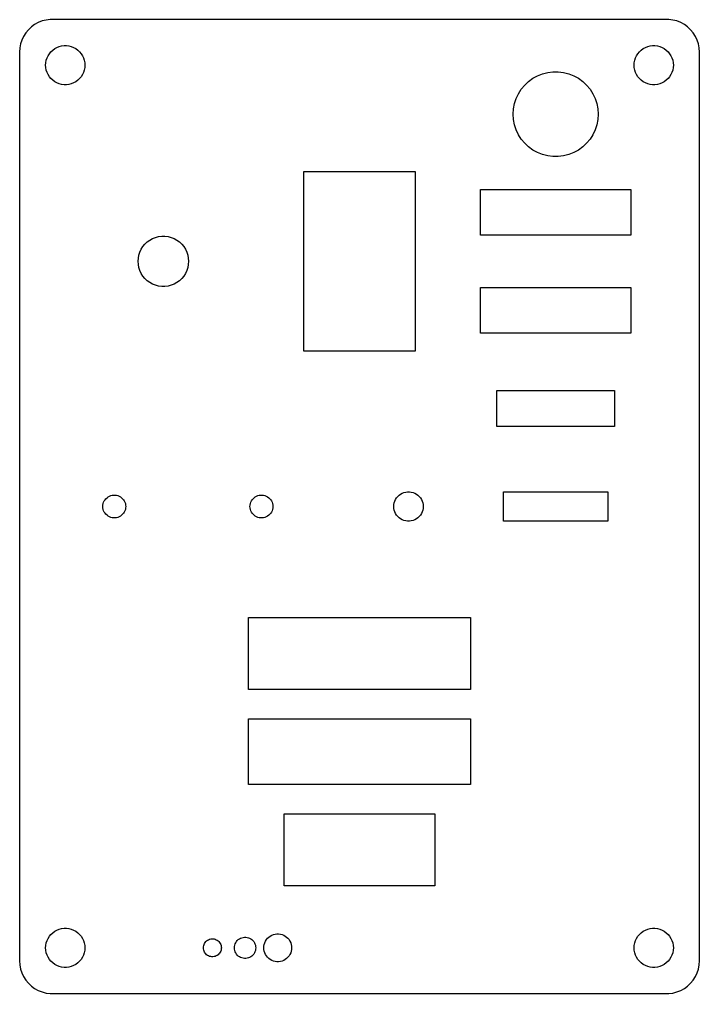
# Model space of a CAD drawing. Header units: metres. Extents: x -52 to 52, y -74 to 3413.
# Drawn here: x -52 to 52, y 879.5 to 1028.5 of the extents above; entities that cross this region are included whole.
import ezdxf

# ---------------------------------------------------------------- set-up
doc = ezdxf.new("R2010")
doc.units = ezdxf.units.M

msp = doc.modelspace()

# ---------------------------------------------------------------- linework, layer by layer
for p, q in [((-49.1289, 1028.02), (-49.6791, 1027.72)), ((-48.5451, 1028.26), (-49.1289, 1028.02)), ((-47.9369, 1028.41), (-48.5451, 1028.26)), ((-47.3139, 1028.49), (-47.9369, 1028.41)), ((47.3139, 1028.49), (-47.3139, 1028.49)), ((47.9369, 1028.41), (47.3139, 1028.49)), ((48.5451, 1028.26), (47.9369, 1028.41)), ((49.1289, 1028.02), (48.5451, 1028.26)), ((49.6791, 1027.72), (49.1289, 1028.02)), ((-50.6448, 1026.92), (-51.0451, 1026.44)), ((-50.1871, 1027.35), (-50.6448, 1026.92)), ((-49.6791, 1027.72), (-50.1871, 1027.35)), ((50.1871, 1027.35), (49.6791, 1027.72)), ((50.6448, 1026.92), (50.1871, 1027.35)), ((51.0451, 1026.44), (50.6448, 1026.92)), ((-51.6489, 1025.34), (-51.8429, 1024.74)), ((-51.3815, 1025.91), (-51.6489, 1025.34)), ((-51.0451, 1026.44), (-51.3815, 1025.91)), ((51.3815, 1025.91), (51.0451, 1026.44)), ((51.6489, 1025.34), (51.3815, 1025.91)), ((51.8429, 1024.74), (51.6489, 1025.34)), ((-51.9606, 1024.13), (-52, 1023.5)), ((-52, 1023.5), (-52, 884.5)), ((-51.8429, 1024.74), (-51.9606, 1024.13)), ((-47.427, 1023.26), (-47.1869, 1023.55)), ((-47.1869, 1023.55), (-46.9123, 1023.81)), ((-46.9123, 1023.81), (-46.6075, 1024.03)), ((-46.6075, 1024.03), (-46.2773, 1024.21)), ((-46.2773, 1024.21), (-45.927, 1024.35)), ((-45.927, 1024.35), (-45.5621, 1024.45)), ((-45.5621, 1024.45), (-45.1884, 1024.49)), ((-45.1884, 1024.49), (-44.8116, 1024.49)), ((-44.8116, 1024.49), (-44.4379, 1024.45)), ((-44.4379, 1024.45), (-44.0729, 1024.35)), ((-44.0729, 1024.35), (-43.7227, 1024.21)), ((-43.7227, 1024.21), (-43.3925, 1024.03)), ((-43.3925, 1024.03), (-43.0877, 1023.81)), ((-43.0877, 1023.81), (-42.8131, 1023.55)), ((-42.8131, 1023.55), (-42.5729, 1023.26)), ((42.5729, 1023.26), (42.8131, 1023.55)), ((42.8131, 1023.55), (43.0877, 1023.81)), ((43.0877, 1023.81), (43.3925, 1024.03)), ((43.3925, 1024.03), (43.7227, 1024.21)), ((43.7227, 1024.21), (44.0729, 1024.35)), ((44.0729, 1024.35), (44.4379, 1024.45)), ((44.4379, 1024.45), (44.8116, 1024.49)), ((44.8116, 1024.49), (45.1884, 1024.49)), ((45.1884, 1024.49), (45.5621, 1024.45)), ((45.5621, 1024.45), (45.927, 1024.35)), ((45.927, 1024.35), (46.2773, 1024.21)), ((46.2773, 1024.21), (46.6075, 1024.03)), ((46.6075, 1024.03), (46.9123, 1023.81)), ((46.9123, 1023.81), (47.1869, 1023.55)), ((47.1869, 1023.55), (47.427, 1023.26)), ((51.9606, 1024.13), (51.8429, 1024.74)), ((52, 1023.5), (51.9606, 1024.13)), ((52, 884.5), (52, 1023.5)), ((-47.9763, 1021.88), (-47.9057, 1022.25)), ((-47.9057, 1022.25), (-47.7893, 1022.6)), ((-47.7893, 1022.6), (-47.6289, 1022.95)), ((-47.6289, 1022.95), (-47.427, 1023.26)), ((-42.5729, 1023.26), (-42.3711, 1022.95)), ((-42.3711, 1022.95), (-42.2107, 1022.6)), ((-42.2107, 1022.6), (-42.0942, 1022.25)), ((-42.0942, 1022.25), (-42.0237, 1021.88)), ((42.0237, 1021.88), (42.0942, 1022.25)), ((42.0942, 1022.25), (42.2107, 1022.6)), ((42.2107, 1022.6), (42.3711, 1022.95)), ((42.3711, 1022.95), (42.5729, 1023.26)), ((47.427, 1023.26), (47.6289, 1022.95)), ((47.6289, 1022.95), (47.7893, 1022.6)), ((47.7893, 1022.6), (47.9057, 1022.25)), ((47.9057, 1022.25), (47.9763, 1021.88)), ((-48, 1021.5), (-47.9763, 1021.88)), ((-47.9763, 1021.12), (-48, 1021.5)), ((-47.9057, 1020.75), (-47.9763, 1021.12)), ((-47.7893, 1020.4), (-47.9057, 1020.75)), ((-42.0942, 1020.75), (-42.2107, 1020.4)), ((-42.0237, 1021.12), (-42.0942, 1020.75)), ((-42.0237, 1021.88), (-42, 1021.5)), ((-42, 1021.5), (-42.0237, 1021.12)), ((42, 1021.5), (42.0237, 1021.88)), ((42.0237, 1021.12), (42, 1021.5)), ((42.0942, 1020.75), (42.0237, 1021.12)), ((42.2107, 1020.4), (42.0942, 1020.75)), ((47.9057, 1020.75), (47.7893, 1020.4)), ((47.9763, 1021.12), (47.9057, 1020.75)), ((47.9763, 1021.88), (48, 1021.5)), ((48, 1021.5), (47.9763, 1021.12)), ((-47.6289, 1020.05), (-47.7893, 1020.4)), ((-47.427, 1019.74), (-47.6289, 1020.05)), ((-47.1869, 1019.45), (-47.427, 1019.74)), ((-46.9123, 1019.19), (-47.1869, 1019.45)), ((-46.6075, 1018.97), (-46.9123, 1019.19)), ((-43.0877, 1019.19), (-43.3925, 1018.97)), ((-42.8131, 1019.45), (-43.0877, 1019.19)), ((-42.5729, 1019.74), (-42.8131, 1019.45)), ((-42.3711, 1020.05), (-42.5729, 1019.74)), ((-42.2107, 1020.4), (-42.3711, 1020.05)), ((25.8567, 1019.01), (26.5171, 1019.49)), ((26.5171, 1019.49), (27.2324, 1019.88)), ((27.2324, 1019.88), (27.9914, 1020.18)), ((27.9914, 1020.18), (28.782, 1020.38)), ((28.782, 1020.38), (29.5919, 1020.49)), ((29.5919, 1020.49), (30.4081, 1020.49)), ((30.4081, 1020.49), (31.218, 1020.38)), ((31.218, 1020.38), (32.0086, 1020.18)), ((32.0086, 1020.18), (32.7676, 1019.88)), ((32.7676, 1019.88), (33.4829, 1019.49)), ((33.4829, 1019.49), (34.1432, 1019.01)), ((42.3711, 1020.05), (42.2107, 1020.4)), ((42.5729, 1019.74), (42.3711, 1020.05)), ((42.8131, 1019.45), (42.5729, 1019.74)), ((43.0877, 1019.19), (42.8131, 1019.45)), ((43.3925, 1018.97), (43.0877, 1019.19)), ((46.9123, 1019.19), (46.6075, 1018.97)), ((47.1869, 1019.45), (46.9123, 1019.19)), ((47.427, 1019.74), (47.1869, 1019.45)), ((47.6289, 1020.05), (47.427, 1019.74)), ((47.7893, 1020.4), (47.6289, 1020.05)), ((-46.2773, 1018.79), (-46.6075, 1018.97)), ((-45.927, 1018.65), (-46.2773, 1018.79)), ((-45.5621, 1018.55), (-45.927, 1018.65)), ((-45.1884, 1018.51), (-45.5621, 1018.55)), ((-44.8116, 1018.51), (-45.1884, 1018.51)), ((-44.4379, 1018.55), (-44.8116, 1018.51)), ((-44.0729, 1018.65), (-44.4379, 1018.55)), ((-43.7227, 1018.79), (-44.0729, 1018.65)), ((-43.3925, 1018.97), (-43.7227, 1018.79)), ((24.304, 1017.13), (24.7414, 1017.82)), ((24.7414, 1017.82), (25.2617, 1018.45)), ((25.2617, 1018.45), (25.8567, 1019.01)), ((34.1432, 1019.01), (34.7383, 1018.45)), ((34.7383, 1018.45), (35.2586, 1017.82)), ((35.2586, 1017.82), (35.696, 1017.13)), ((43.7227, 1018.79), (43.3925, 1018.97)), ((44.0729, 1018.65), (43.7227, 1018.79)), ((44.4379, 1018.55), (44.0729, 1018.65)), ((44.8116, 1018.51), (44.4379, 1018.55)), ((45.1884, 1018.51), (44.8116, 1018.51)), ((45.5621, 1018.55), (45.1884, 1018.51)), ((45.927, 1018.65), (45.5621, 1018.55)), ((46.2773, 1018.79), (45.927, 1018.65)), ((46.6075, 1018.97), (46.2773, 1018.79)), ((23.7042, 1015.62), (23.9565, 1016.39)), ((23.9565, 1016.39), (24.304, 1017.13)), ((35.696, 1017.13), (36.0435, 1016.39)), ((36.0435, 1016.39), (36.2958, 1015.62)), ((23.5, 1014), (23.5513, 1014.81)), ((23.5513, 1014.81), (23.7042, 1015.62)), ((36.2958, 1015.62), (36.4487, 1014.81)), ((36.4487, 1014.81), (36.5, 1014)), ((23.5513, 1013.19), (23.5, 1014)), ((23.7042, 1012.38), (23.5513, 1013.19)), ((36.4487, 1013.19), (36.2958, 1012.38)), ((36.5, 1014), (36.4487, 1013.19)), ((23.9565, 1011.61), (23.7042, 1012.38)), ((24.304, 1010.87), (23.9565, 1011.61)), ((36.0435, 1011.61), (35.696, 1010.87)), ((36.2958, 1012.38), (36.0435, 1011.61)), ((24.7414, 1010.18), (24.304, 1010.87)), ((25.2617, 1009.55), (24.7414, 1010.18)), ((35.2586, 1010.18), (34.7383, 1009.55)), ((35.696, 1010.87), (35.2586, 1010.18)), ((25.8567, 1008.99), (25.2617, 1009.55)), ((26.5171, 1008.51), (25.8567, 1008.99)), ((34.1432, 1008.99), (33.4829, 1008.51)), ((34.7383, 1009.55), (34.1432, 1008.99)), ((27.2324, 1008.12), (26.5171, 1008.51)), ((27.9914, 1007.82), (27.2324, 1008.12)), ((28.782, 1007.62), (27.9914, 1007.82)), ((29.5919, 1007.51), (28.782, 1007.62)), ((30.4081, 1007.51), (29.5919, 1007.51)), ((31.218, 1007.62), (30.4081, 1007.51)), ((32.0086, 1007.82), (31.218, 1007.62)), ((32.7676, 1008.12), (32.0086, 1007.82)), ((33.4829, 1008.51), (32.7676, 1008.12)), ((-8.5, 977.75), (-8.5, 1005.25)), ((-8.5, 1005.25), (8.5, 1005.25)), ((8.5, 1005.25), (8.5, 977.75)), ((18.5, 995.5), (18.5, 1002.5)), ((18.5, 1002.5), (41.5, 1002.5)), ((41.5, 1002.5), (41.5, 995.5)), ((-31.1897, 995.162), (-30.7214, 995.282)), ((-30.7214, 995.282), (-30.2417, 995.342)), ((-30.2417, 995.342), (-29.7583, 995.342)), ((-29.7583, 995.342), (-29.2786, 995.282)), ((-29.2786, 995.282), (-28.8103, 995.162)), ((41.5, 995.5), (18.5, 995.5)), ((-33.3738, 993.355), (-33.1147, 993.763)), ((-33.1147, 993.763), (-32.8065, 994.135)), ((-32.8065, 994.135), (-32.4541, 994.466)), ((-32.4541, 994.466), (-32.0629, 994.751)), ((-32.0629, 994.751), (-31.6392, 994.984)), ((-31.6392, 994.984), (-31.1897, 995.162)), ((-28.8103, 995.162), (-28.3607, 994.984)), ((-28.3607, 994.984), (-27.9371, 994.751)), ((-27.9371, 994.751), (-27.5459, 994.466)), ((-27.5459, 994.466), (-27.1935, 994.135)), ((-27.1935, 994.135), (-26.8853, 993.763)), ((-26.8853, 993.763), (-26.6262, 993.355)), ((-33.8196, 991.983), (-33.729, 992.457)), ((-33.729, 992.457), (-33.5796, 992.917)), ((-33.5796, 992.917), (-33.3738, 993.355)), ((-26.6262, 993.355), (-26.4203, 992.917)), ((-26.4203, 992.917), (-26.271, 992.457)), ((-26.271, 992.457), (-26.1804, 991.983)), ((-33.85, 991.5), (-33.8196, 991.983)), ((-33.8196, 991.017), (-33.85, 991.5)), ((-33.729, 990.543), (-33.8196, 991.017)), ((-26.1804, 991.017), (-26.271, 990.543)), ((-26.1804, 991.983), (-26.15, 991.5)), ((-26.15, 991.5), (-26.1804, 991.017)), ((-33.5796, 990.083), (-33.729, 990.543)), ((-33.3738, 989.645), (-33.5796, 990.083)), ((-33.1147, 989.237), (-33.3738, 989.645)), ((-32.8065, 988.864), (-33.1147, 989.237)), ((-26.8853, 989.237), (-27.1935, 988.864)), ((-26.6262, 989.645), (-26.8853, 989.237)), ((-26.4203, 990.083), (-26.6262, 989.645)), ((-26.271, 990.543), (-26.4203, 990.083)), ((-32.4541, 988.534), (-32.8065, 988.864)), ((-32.0629, 988.249), (-32.4541, 988.534)), ((-31.6392, 988.016), (-32.0629, 988.249)), ((-31.1897, 987.838), (-31.6392, 988.016)), ((-30.7214, 987.718), (-31.1897, 987.838)), ((-28.8103, 987.838), (-29.2786, 987.718)), ((-28.3607, 988.016), (-28.8103, 987.838)), ((-27.9371, 988.249), (-28.3607, 988.016)), ((-27.5459, 988.534), (-27.9371, 988.249)), ((-27.1935, 988.864), (-27.5459, 988.534)), ((-30.2417, 987.658), (-30.7214, 987.718)), ((-29.7583, 987.658), (-30.2417, 987.658)), ((-29.2786, 987.718), (-29.7583, 987.658)), ((18.5, 980.5), (18.5, 987.5)), ((18.5, 987.5), (41.5, 987.5)), ((41.5, 987.5), (41.5, 980.5)), ((41.5, 980.5), (18.5, 980.5)), ((8.5, 977.75), (-8.5, 977.75)), ((21, 966.25), (21, 971.75)), ((21, 971.75), (39, 971.75)), ((39, 971.75), (39, 966.25)), ((39, 966.25), (21, 966.25)), ((-39.0335, 954.843), (-38.9158, 955.029)), ((-38.9158, 955.029), (-38.7757, 955.198)), ((-38.7757, 955.198), (-38.6155, 955.348)), ((-38.6155, 955.348), (-38.4377, 955.478)), ((-38.4377, 955.478), (-38.2451, 955.583)), ((-38.2451, 955.583), (-38.0408, 955.664)), ((-38.0408, 955.664), (-37.8279, 955.719)), ((-37.8279, 955.719), (-37.6099, 955.747)), ((-37.6099, 955.747), (-37.3901, 955.747)), ((-37.3901, 955.747), (-37.1721, 955.719)), ((-37.1721, 955.719), (-36.9592, 955.664)), ((-36.9592, 955.664), (-36.7549, 955.583)), ((-36.7549, 955.583), (-36.5623, 955.478)), ((-36.5623, 955.478), (-36.3845, 955.348)), ((-36.3845, 955.348), (-36.2243, 955.198)), ((-36.2243, 955.198), (-36.0842, 955.029)), ((-36.0842, 955.029), (-35.9665, 954.843)), ((-16.5335, 954.843), (-16.4158, 955.029)), ((-16.4158, 955.029), (-16.2757, 955.198)), ((-16.2757, 955.198), (-16.1155, 955.348)), ((-16.1155, 955.348), (-15.9377, 955.478)), ((-15.9377, 955.478), (-15.7451, 955.583)), ((-15.7451, 955.583), (-15.5408, 955.664)), ((-15.5408, 955.664), (-15.3279, 955.719)), ((-15.3279, 955.719), (-15.1099, 955.747)), ((-15.1099, 955.747), (-14.8901, 955.747)), ((-14.8901, 955.747), (-14.6721, 955.719)), ((-14.6721, 955.719), (-14.4592, 955.664)), ((-14.4592, 955.664), (-14.2549, 955.583)), ((-14.2549, 955.583), (-14.0623, 955.478)), ((-14.0623, 955.478), (-13.8845, 955.348)), ((-13.8845, 955.348), (-13.7243, 955.198)), ((-13.7243, 955.198), (-13.5842, 955.029)), ((-13.5842, 955.029), (-13.4665, 954.843)), ((5.40799, 954.828), (5.52831, 955.084)), ((5.52831, 955.084), (5.6797, 955.323)), ((5.6797, 955.323), (5.85982, 955.54)), ((5.85982, 955.54), (6.0658, 955.734)), ((6.0658, 955.734), (6.29439, 955.9)), ((6.29439, 955.9), (6.54199, 956.036)), ((6.54199, 956.036), (6.8047, 956.14)), ((6.8047, 956.14), (7.07838, 956.21)), ((7.07838, 956.21), (7.35872, 956.246)), ((7.35872, 956.246), (7.64127, 956.246)), ((7.64127, 956.246), (7.9216, 956.21)), ((7.9216, 956.21), (8.19528, 956.14)), ((8.19528, 956.14), (8.45799, 956.036)), ((8.45799, 956.036), (8.7056, 955.9)), ((8.7056, 955.9), (8.93419, 955.734)), ((8.93419, 955.734), (9.14017, 955.54)), ((9.14017, 955.54), (9.32028, 955.323)), ((9.32028, 955.323), (9.47168, 955.084)), ((9.47168, 955.084), (9.592, 954.828)), ((22, 951.75), (22, 956.25)), ((22, 956.25), (38, 956.25)), ((38, 956.25), (38, 951.75)), ((-39.25, 954), (-39.2362, 954.219)), ((-39.2362, 953.781), (-39.25, 954)), ((-39.2362, 954.219), (-39.195, 954.435)), ((-39.195, 953.565), (-39.2362, 953.781)), ((-39.195, 954.435), (-39.1271, 954.644)), ((-39.1271, 953.356), (-39.195, 953.565)), ((-39.1271, 954.644), (-39.0335, 954.843)), ((-35.9665, 954.843), (-35.8729, 954.644)), ((-35.8729, 954.644), (-35.805, 954.435)), ((-35.805, 953.565), (-35.8729, 953.356)), ((-35.805, 954.435), (-35.7638, 954.219)), ((-35.7638, 953.781), (-35.805, 953.565)), ((-35.7638, 954.219), (-35.75, 954)), ((-35.75, 954), (-35.7638, 953.781)), ((-16.75, 954), (-16.7362, 954.219)), ((-16.7362, 953.781), (-16.75, 954)), ((-16.7362, 954.219), (-16.695, 954.435)), ((-16.695, 953.565), (-16.7362, 953.781)), ((-16.695, 954.435), (-16.6271, 954.644)), ((-16.6271, 953.356), (-16.695, 953.565)), ((-16.6271, 954.644), (-16.5335, 954.843)), ((-13.4665, 954.843), (-13.3729, 954.644)), ((-13.3729, 954.644), (-13.305, 954.435)), ((-13.305, 953.565), (-13.3729, 953.356)), ((-13.305, 954.435), (-13.2638, 954.219)), ((-13.2638, 953.781), (-13.305, 953.565)), ((-13.2638, 954.219), (-13.25, 954)), ((-13.25, 954), (-13.2638, 953.781)), ((5.25, 954), (5.26773, 954.282)), ((5.26773, 953.718), (5.25, 954)), ((5.26773, 954.282), (5.32068, 954.56)), ((5.32068, 953.44), (5.26773, 953.718)), ((5.32068, 954.56), (5.40799, 954.828)), ((9.592, 954.828), (9.67931, 954.56)), ((9.67931, 954.56), (9.73225, 954.282)), ((9.73225, 953.718), (9.67931, 953.44)), ((9.73225, 954.282), (9.75, 954)), ((9.75, 954), (9.73225, 953.718)), ((-39.0335, 953.157), (-39.1271, 953.356)), ((-38.9158, 952.971), (-39.0335, 953.157)), ((-38.7757, 952.802), (-38.9158, 952.971)), ((-38.6155, 952.652), (-38.7757, 952.802)), ((-38.4377, 952.522), (-38.6155, 952.652)), ((-38.2451, 952.417), (-38.4377, 952.522)), ((-38.0408, 952.336), (-38.2451, 952.417)), ((-37.8279, 952.281), (-38.0408, 952.336)), ((-37.6099, 952.253), (-37.8279, 952.281)), ((-37.3901, 952.253), (-37.6099, 952.253)), ((-37.1721, 952.281), (-37.3901, 952.253)), ((-36.9592, 952.336), (-37.1721, 952.281)), ((-36.7549, 952.417), (-36.9592, 952.336)), ((-36.5623, 952.522), (-36.7549, 952.417)), ((-36.3845, 952.652), (-36.5623, 952.522)), ((-36.2243, 952.802), (-36.3845, 952.652)), ((-36.0842, 952.971), (-36.2243, 952.802)), ((-35.9665, 953.157), (-36.0842, 952.971)), ((-35.8729, 953.356), (-35.9665, 953.157)), ((-16.5335, 953.157), (-16.6271, 953.356)), ((-16.4158, 952.971), (-16.5335, 953.157)), ((-16.2757, 952.802), (-16.4158, 952.971)), ((-16.1155, 952.652), (-16.2757, 952.802)), ((-15.9377, 952.522), (-16.1155, 952.652)), ((-15.7451, 952.417), (-15.9377, 952.522)), ((-15.5408, 952.336), (-15.7451, 952.417)), ((-15.3279, 952.281), (-15.5408, 952.336)), ((-15.1099, 952.253), (-15.3279, 952.281)), ((-14.8901, 952.253), (-15.1099, 952.253)), ((-14.6721, 952.281), (-14.8901, 952.253)), ((-14.4592, 952.336), (-14.6721, 952.281)), ((-14.2549, 952.417), (-14.4592, 952.336)), ((-14.0623, 952.522), (-14.2549, 952.417)), ((-13.8845, 952.652), (-14.0623, 952.522)), ((-13.7243, 952.802), (-13.8845, 952.652)), ((-13.5842, 952.971), (-13.7243, 952.802)), ((-13.4665, 953.157), (-13.5842, 952.971)), ((-13.3729, 953.356), (-13.4665, 953.157)), ((5.40799, 953.172), (5.32068, 953.44)), ((5.52831, 952.916), (5.40799, 953.172)), ((5.6797, 952.677), (5.52831, 952.916)), ((5.85982, 952.46), (5.6797, 952.677)), ((6.0658, 952.266), (5.85982, 952.46)), ((6.29439, 952.1), (6.0658, 952.266)), ((6.54199, 951.964), (6.29439, 952.1)), ((8.7056, 952.1), (8.45799, 951.964)), ((8.93419, 952.266), (8.7056, 952.1)), ((9.14017, 952.46), (8.93419, 952.266)), ((9.32028, 952.677), (9.14017, 952.46)), ((9.47168, 952.916), (9.32028, 952.677)), ((9.592, 953.172), (9.47168, 952.916)), ((9.67931, 953.44), (9.592, 953.172)), ((6.8047, 951.86), (6.54199, 951.964)), ((7.07838, 951.79), (6.8047, 951.86)), ((7.35872, 951.754), (7.07838, 951.79)), ((7.64127, 951.754), (7.35872, 951.754)), ((7.9216, 951.79), (7.64127, 951.754)), ((8.19528, 951.86), (7.9216, 951.79)), ((8.45799, 951.964), (8.19528, 951.86)), ((38, 951.75), (22, 951.75)), ((-17, 926), (-17, 937)), ((-17, 937), (17, 937)), ((17, 937), (17, 926)), ((17, 926), (-17, 926)), ((-17, 911.5), (-17, 921.5)), ((-17, 921.5), (17, 921.5)), ((17, 921.5), (17, 911.5)), ((17, 911.5), (-17, 911.5)), ((-11.5, 896), (-11.5, 907)), ((-11.5, 907), (11.5, 907)), ((11.5, 907), (11.5, 896)), ((11.5, 896), (-11.5, 896)), ((-45.927, 889.353), (-45.5621, 889.447)), ((-45.5621, 889.447), (-45.1884, 889.494)), ((-45.1884, 889.494), (-44.8116, 889.494)), ((-44.8116, 889.494), (-44.4379, 889.447)), ((-44.4379, 889.447), (-44.0729, 889.353)), ((44.0729, 889.353), (44.4379, 889.447)), ((44.4379, 889.447), (44.8116, 889.494)), ((44.8116, 889.494), (45.1884, 889.494)), ((45.1884, 889.494), (45.5621, 889.447)), ((45.5621, 889.447), (45.927, 889.353)), ((-47.7893, 887.604), (-47.6289, 887.945)), ((-47.6289, 887.945), (-47.427, 888.263)), ((-47.427, 888.263), (-47.1869, 888.554)), ((-47.1869, 888.554), (-46.9123, 888.812)), ((-46.9123, 888.812), (-46.6075, 889.033)), ((-46.6075, 889.033), (-46.2773, 889.214)), ((-46.2773, 889.214), (-45.927, 889.353)), ((-44.0729, 889.353), (-43.7227, 889.214)), ((-43.7227, 889.214), (-43.3925, 889.033)), ((-43.3925, 889.033), (-43.0877, 888.812)), ((-43.0877, 888.812), (-42.8131, 888.554)), ((-42.8131, 888.554), (-42.5729, 888.263)), ((-42.5729, 888.263), (-42.3711, 887.945)), ((-42.3711, 887.945), (-42.2107, 887.604)), ((-18.3707, 887.872), (-18.1919, 887.97)), ((-18.1919, 887.97), (-18.0022, 888.045)), ((-18.0022, 888.045), (-17.8045, 888.096)), ((-17.8045, 888.096), (-17.602, 888.122)), ((-17.602, 888.122), (-17.398, 888.122)), ((-17.398, 888.122), (-17.1955, 888.096)), ((-17.1955, 888.096), (-16.9978, 888.045)), ((-16.9978, 888.045), (-16.8081, 887.97)), ((-16.8081, 887.97), (-16.6293, 887.872)), ((-14.2191, 887.749), (-14.0491, 887.955)), ((-14.0491, 887.955), (-13.8545, 888.137)), ((-13.8545, 888.137), (-13.6386, 888.294)), ((-13.6386, 888.294), (-13.4048, 888.423)), ((-13.4048, 888.423), (-13.1566, 888.521)), ((-13.1566, 888.521), (-12.8982, 888.587)), ((-12.8982, 888.587), (-12.6334, 888.621)), ((-12.6334, 888.621), (-12.3666, 888.621)), ((-12.3666, 888.621), (-12.1018, 888.587)), ((-12.1018, 888.587), (-11.8433, 888.521)), ((-11.8433, 888.521), (-11.5952, 888.423)), ((-11.5952, 888.423), (-11.3614, 888.294)), ((-11.3614, 888.294), (-11.1455, 888.137)), ((-11.1455, 888.137), (-10.9509, 887.955)), ((-10.9509, 887.955), (-10.7808, 887.749)), ((42.2107, 887.604), (42.3711, 887.945)), ((42.3711, 887.945), (42.5729, 888.263)), ((42.5729, 888.263), (42.8131, 888.554)), ((42.8131, 888.554), (43.0877, 888.812)), ((43.0877, 888.812), (43.3925, 889.033)), ((43.3925, 889.033), (43.7227, 889.214)), ((43.7227, 889.214), (44.0729, 889.353)), ((45.927, 889.353), (46.2773, 889.214)), ((46.2773, 889.214), (46.6075, 889.033)), ((46.6075, 889.033), (46.9123, 888.812)), ((46.9123, 888.812), (47.1869, 888.554)), ((47.1869, 888.554), (47.427, 888.263)), ((47.427, 888.263), (47.6289, 887.945)), ((47.6289, 887.945), (47.7893, 887.604)), ((-48, 886.5), (-47.9763, 886.876)), ((-47.9763, 886.124), (-48, 886.5)), ((-47.9763, 886.876), (-47.9057, 887.246)), ((-47.9057, 887.246), (-47.7893, 887.604)), ((-42.2107, 887.604), (-42.0942, 887.246)), ((-42.0942, 887.246), (-42.0237, 886.876)), ((-42.0237, 886.876), (-42, 886.5)), ((-42, 886.5), (-42.0237, 886.124)), ((-23.875, 886.5), (-23.8642, 886.672)), ((-23.8642, 886.328), (-23.875, 886.5)), ((-23.8642, 886.672), (-23.8318, 886.842)), ((-23.8318, 886.842), (-23.7784, 887.006)), ((-23.7784, 887.006), (-23.7049, 887.162)), ((-23.7049, 887.162), (-23.6124, 887.308)), ((-23.6124, 887.308), (-23.5023, 887.441)), ((-23.5023, 887.441), (-23.3764, 887.559)), ((-23.3764, 887.559), (-23.2368, 887.661)), ((-23.2368, 887.661), (-23.0854, 887.744)), ((-23.0854, 887.744), (-22.9249, 887.808)), ((-22.9249, 887.808), (-22.7576, 887.851)), ((-22.7576, 887.851), (-22.5863, 887.872)), ((-22.5863, 887.872), (-22.4137, 887.872)), ((-22.4137, 887.872), (-22.2423, 887.851)), ((-22.2423, 887.851), (-22.0751, 887.808)), ((-22.0751, 887.808), (-21.9146, 887.744)), ((-21.9146, 887.744), (-21.7632, 887.661)), ((-21.7632, 887.661), (-21.6235, 887.559)), ((-21.6235, 887.559), (-21.4977, 887.441)), ((-21.4977, 887.441), (-21.3876, 887.308)), ((-21.3876, 887.308), (-21.2951, 887.162)), ((-21.2951, 887.162), (-21.2216, 887.006)), ((-21.2216, 887.006), (-21.1682, 886.842)), ((-21.1682, 886.842), (-21.1358, 886.672)), ((-21.1358, 886.672), (-21.125, 886.5)), ((-21.125, 886.5), (-21.1358, 886.328)), ((-19.125, 886.5), (-19.1122, 886.704)), ((-19.1122, 886.296), (-19.125, 886.5)), ((-19.1122, 886.704), (-19.0739, 886.904)), ((-19.0739, 886.904), (-19.0109, 887.098)), ((-19.0109, 887.098), (-18.924, 887.283)), ((-18.924, 887.283), (-18.8147, 887.455)), ((-18.8147, 887.455), (-18.6846, 887.612)), ((-18.6846, 887.612), (-18.5358, 887.752)), ((-18.5358, 887.752), (-18.3707, 887.872)), ((-16.6293, 887.872), (-16.4642, 887.752)), ((-16.4642, 887.752), (-16.3154, 887.612)), ((-16.3154, 887.612), (-16.1853, 887.455)), ((-16.1853, 887.455), (-16.076, 887.283)), ((-16.076, 887.283), (-15.9891, 887.098)), ((-15.9891, 887.098), (-15.926, 886.904)), ((-15.926, 886.904), (-15.8878, 886.704)), ((-15.8878, 886.704), (-15.875, 886.5)), ((-15.875, 886.5), (-15.8878, 886.296)), ((-14.625, 886.5), (-14.6082, 886.766)), ((-14.6082, 886.234), (-14.625, 886.5)), ((-14.6082, 886.766), (-14.5582, 887.028)), ((-14.5582, 887.028), (-14.4758, 887.282)), ((-14.4758, 887.282), (-14.3621, 887.524)), ((-14.3621, 887.524), (-14.2191, 887.749)), ((-10.7808, 887.749), (-10.6378, 887.524)), ((-10.6378, 887.524), (-10.5242, 887.282)), ((-10.5242, 887.282), (-10.4418, 887.028)), ((-10.4418, 887.028), (-10.3918, 886.766)), ((-10.3918, 886.766), (-10.375, 886.5)), ((-10.375, 886.5), (-10.3918, 886.234)), ((42, 886.5), (42.0237, 886.876)), ((42.0237, 886.124), (42, 886.5)), ((42.0237, 886.876), (42.0942, 887.246)), ((42.0942, 887.246), (42.2107, 887.604)), ((47.7893, 887.604), (47.9057, 887.246)), ((47.9057, 887.246), (47.9763, 886.876)), ((47.9763, 886.876), (48, 886.5)), ((48, 886.5), (47.9763, 886.124)), ((-47.9057, 885.754), (-47.9763, 886.124)), ((-47.7893, 885.396), (-47.9057, 885.754)), ((-47.6289, 885.055), (-47.7893, 885.396)), ((-47.427, 884.737), (-47.6289, 885.055)), ((-42.3711, 885.055), (-42.5729, 884.737)), ((-42.2107, 885.396), (-42.3711, 885.055)), ((-42.0942, 885.754), (-42.2107, 885.396)), ((-42.0237, 886.124), (-42.0942, 885.754)), ((-23.8318, 886.158), (-23.8642, 886.328)), ((-23.7784, 885.994), (-23.8318, 886.158)), ((-23.7049, 885.838), (-23.7784, 885.994)), ((-23.6124, 885.692), (-23.7049, 885.838)), ((-23.5023, 885.559), (-23.6124, 885.692)), ((-23.3764, 885.441), (-23.5023, 885.559)), ((-23.2368, 885.339), (-23.3764, 885.441)), ((-23.0854, 885.256), (-23.2368, 885.339)), ((-22.9249, 885.192), (-23.0854, 885.256)), ((-22.7576, 885.149), (-22.9249, 885.192)), ((-22.5863, 885.128), (-22.7576, 885.149)), ((-22.4137, 885.128), (-22.5863, 885.128)), ((-22.2423, 885.149), (-22.4137, 885.128)), ((-22.0751, 885.192), (-22.2423, 885.149)), ((-21.9146, 885.256), (-22.0751, 885.192)), ((-21.7632, 885.339), (-21.9146, 885.256)), ((-21.6235, 885.441), (-21.7632, 885.339)), ((-21.4977, 885.559), (-21.6235, 885.441)), ((-21.3876, 885.692), (-21.4977, 885.559)), ((-21.2951, 885.838), (-21.3876, 885.692)), ((-21.2216, 885.994), (-21.2951, 885.838)), ((-21.1682, 886.158), (-21.2216, 885.994)), ((-21.1358, 886.328), (-21.1682, 886.158)), ((-19.0739, 886.096), (-19.1122, 886.296)), ((-19.0109, 885.902), (-19.0739, 886.096)), ((-18.924, 885.717), (-19.0109, 885.902)), ((-18.8147, 885.545), (-18.924, 885.717)), ((-18.6846, 885.388), (-18.8147, 885.545)), ((-18.5358, 885.248), (-18.6846, 885.388)), ((-18.3707, 885.128), (-18.5358, 885.248)), ((-18.1919, 885.03), (-18.3707, 885.128)), ((-18.0022, 884.955), (-18.1919, 885.03)), ((-17.8045, 884.904), (-18.0022, 884.955)), ((-16.9978, 884.955), (-17.1955, 884.904)), ((-16.8081, 885.03), (-16.9978, 884.955)), ((-16.6293, 885.128), (-16.8081, 885.03)), ((-16.4642, 885.248), (-16.6293, 885.128)), ((-16.3154, 885.388), (-16.4642, 885.248)), ((-16.1853, 885.545), (-16.3154, 885.388)), ((-16.076, 885.717), (-16.1853, 885.545)), ((-15.9891, 885.902), (-16.076, 885.717)), ((-15.926, 886.096), (-15.9891, 885.902)), ((-15.8878, 886.296), (-15.926, 886.096)), ((-14.5582, 885.972), (-14.6082, 886.234)), ((-14.4758, 885.718), (-14.5582, 885.972)), ((-14.3621, 885.476), (-14.4758, 885.718)), ((-14.2191, 885.251), (-14.3621, 885.476)), ((-14.0491, 885.045), (-14.2191, 885.251)), ((-13.8545, 884.863), (-14.0491, 885.045)), ((-10.9509, 885.045), (-11.1455, 884.863)), ((-10.7808, 885.251), (-10.9509, 885.045)), ((-10.6378, 885.476), (-10.7808, 885.251)), ((-10.5242, 885.718), (-10.6378, 885.476)), ((-10.4418, 885.972), (-10.5242, 885.718)), ((-10.3918, 886.234), (-10.4418, 885.972)), ((42.0942, 885.754), (42.0237, 886.124)), ((42.2107, 885.396), (42.0942, 885.754)), ((42.3711, 885.055), (42.2107, 885.396)), ((42.5729, 884.737), (42.3711, 885.055)), ((47.6289, 885.055), (47.427, 884.737)), ((47.7893, 885.396), (47.6289, 885.055)), ((47.9057, 885.754), (47.7893, 885.396)), ((47.9763, 886.124), (47.9057, 885.754)), ((-52, 884.5), (-51.9606, 883.873)), ((-51.9606, 883.873), (-51.8429, 883.257)), ((-47.1869, 884.446), (-47.427, 884.737)), ((-46.9123, 884.188), (-47.1869, 884.446)), ((-46.6075, 883.967), (-46.9123, 884.188)), ((-46.2773, 883.786), (-46.6075, 883.967)), ((-45.927, 883.647), (-46.2773, 883.786)), ((-45.5621, 883.553), (-45.927, 883.647)), ((-45.1884, 883.506), (-45.5621, 883.553)), ((-44.8116, 883.506), (-45.1884, 883.506)), ((-44.4379, 883.553), (-44.8116, 883.506)), ((-44.0729, 883.647), (-44.4379, 883.553)), ((-43.7227, 883.786), (-44.0729, 883.647)), ((-43.3925, 883.967), (-43.7227, 883.786)), ((-43.0877, 884.188), (-43.3925, 883.967)), ((-42.8131, 884.446), (-43.0877, 884.188)), ((-42.5729, 884.737), (-42.8131, 884.446)), ((-17.602, 884.878), (-17.8045, 884.904)), ((-17.398, 884.878), (-17.602, 884.878)), ((-17.1955, 884.904), (-17.398, 884.878)), ((-13.6386, 884.706), (-13.8545, 884.863)), ((-13.4048, 884.577), (-13.6386, 884.706)), ((-13.1566, 884.479), (-13.4048, 884.577)), ((-12.8982, 884.413), (-13.1566, 884.479)), ((-12.6334, 884.379), (-12.8982, 884.413)), ((-12.3666, 884.379), (-12.6334, 884.379)), ((-12.1018, 884.413), (-12.3666, 884.379)), ((-11.8433, 884.479), (-12.1018, 884.413)), ((-11.5952, 884.577), (-11.8433, 884.479)), ((-11.3614, 884.706), (-11.5952, 884.577)), ((-11.1455, 884.863), (-11.3614, 884.706)), ((42.8131, 884.446), (42.5729, 884.737)), ((43.0877, 884.188), (42.8131, 884.446)), ((43.3925, 883.967), (43.0877, 884.188)), ((43.7227, 883.786), (43.3925, 883.967)), ((44.0729, 883.647), (43.7227, 883.786)), ((44.4379, 883.553), (44.0729, 883.647)), ((44.8116, 883.506), (44.4379, 883.553)), ((45.1884, 883.506), (44.8116, 883.506)), ((45.5621, 883.553), (45.1884, 883.506)), ((45.927, 883.647), (45.5621, 883.553)), ((46.2773, 883.786), (45.927, 883.647)), ((46.6075, 883.967), (46.2773, 883.786)), ((46.9123, 884.188), (46.6075, 883.967)), ((47.1869, 884.446), (46.9123, 884.188)), ((47.427, 884.737), (47.1869, 884.446)), ((51.8429, 883.257), (51.9606, 883.873)), ((51.9606, 883.873), (52, 884.5)), ((-51.8429, 883.257), (-51.6489, 882.659)), ((-51.6489, 882.659), (-51.3815, 882.091)), ((-51.3815, 882.091), (-51.0451, 881.561)), ((51.0451, 881.561), (51.3815, 882.091)), ((51.3815, 882.091), (51.6489, 882.659)), ((51.6489, 882.659), (51.8429, 883.257)), ((-51.0451, 881.561), (-50.6448, 881.077)), ((-50.6448, 881.077), (-50.1871, 880.647)), ((-50.1871, 880.647), (-49.6791, 880.278)), ((49.6791, 880.278), (50.1871, 880.647)), ((50.1871, 880.647), (50.6448, 881.077)), ((50.6448, 881.077), (51.0451, 881.561)), ((-49.6791, 880.278), (-49.1289, 879.976)), ((-49.1289, 879.976), (-48.5451, 879.745)), ((-48.5451, 879.745), (-47.9369, 879.589)), ((-47.9369, 879.589), (-47.3139, 879.51)), ((-47.3139, 879.51), (47.3139, 879.51)), ((47.3139, 879.51), (47.9369, 879.589)), ((47.9369, 879.589), (48.5451, 879.745)), ((48.5451, 879.745), (49.1289, 879.976)), ((49.1289, 879.976), (49.6791, 880.278))]:
    msp.add_line(p, q)

doc.saveas('drawing.dxf')
